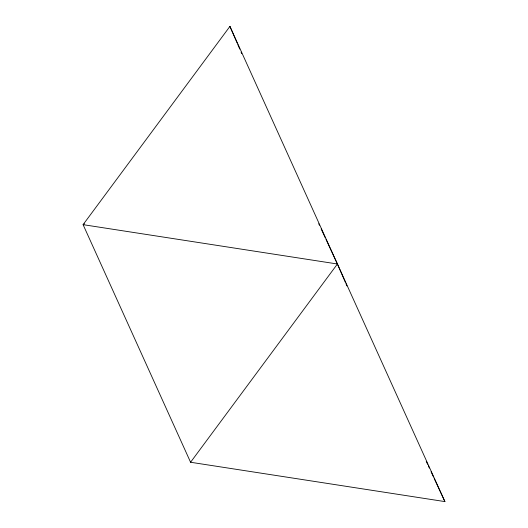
<?xml version="1.0" encoding="UTF-8"?>
<svg xmlns="http://www.w3.org/2000/svg" width="528" height="528" viewBox="0 0 528 528"><rect width="100%" height="100%" fill="white"/><g stroke="black" fill="none" stroke-linecap="round" stroke-linejoin="round"><path stroke-width="0.79" d="M229.924 26.4L83.087 224.657L190.582 462.257L444.913 501.6L229.924 26.4L237.138 43.039M190.582 462.257L337.418 264L326.007 239.402M84.513 223.832L83.087 224.657L337.418 264L345.292 282.15M318.74 223.747L319.433 225.238M321.163 228.967L325.314 237.91M426.235 461.347L427.621 464.33M428.307 465.821L429.35 468.059M431.079 471.788L433.501 477.002M434.188 478.493L444.913 501.6M345.946 283.668L346.929 285.932M237.798 44.55L239.765 49.091M241.072 52.114L241.732 53.632"/></g></svg>
